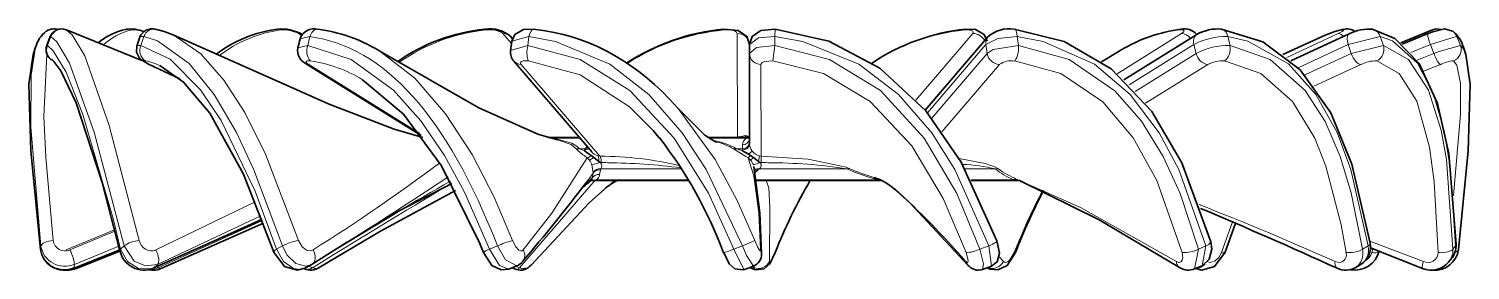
# Model space of a CAD drawing. Extents: x -131 to 1002, y -402 to 783.
# Drawn here: x 474.01 to 480.05, y 19.15 to 20.16 of the extents above; entities that cross this region are included whole.
import ezdxf

# ---------------------------------------------------------------- set-up
doc = ezdxf.new("R2010")
doc.units = 0

msp = doc.modelspace()

# ---------------------------------------------------------------- linework, layer by layer
at = {"color": 7, "lineweight": 35, "ltscale": 0.001002}
msp.add_line((474.1045, 20.1278), (474.0901, 20.0904), dxfattribs=at)
at = {"color": 7, "lineweight": 13, "ltscale": 0.001003}
msp.add_line((474.1069, 20.1274), (474.0925, 20.0899), dxfattribs=at)
at = {"color": 7, "lineweight": 13, "ltscale": 5.97095e-05}
msp.add_line((474.1045, 20.1278), (474.1069, 20.1274), dxfattribs=at)
at = {"color": 7, "lineweight": 13, "ltscale": 3.13386e-05}
msp.add_line((474.17, 20.156), (474.1711, 20.1554), dxfattribs=at)
at = {"color": 7, "lineweight": 35, "ltscale": 0.008546}
msp.add_line((474.1721, 20.1553), (474.4889, 20.0269), dxfattribs=at)
at = {"color": 7, "lineweight": 35, "ltscale": 0.000986299}
msp.add_line((474.4803, 20.1249), (474.4677, 20.0876), dxfattribs=at)
at = {"color": 7, "lineweight": 13, "ltscale": 0.000986885}
msp.add_line((474.4967, 20.1274), (474.4842, 20.0899), dxfattribs=at)
at = {"color": 7, "lineweight": 35, "ltscale": 0.000948212}
msp.add_line((474.5824, 20.1482), (474.5458, 20.1581), dxfattribs=at)
at = {"color": 7, "lineweight": 35, "ltscale": 0.001059}
for p, q in [((474.622, 20.1331), (474.5824, 20.1482)), ((479.4475, 20.1331), (479.4871, 20.1482))]:
    msp.add_line(p, q, dxfattribs=at)
at = {"color": 7, "lineweight": 35, "ltscale": 0.000962396}
msp.add_line((475.1518, 20.1179), (475.1424, 20.0806), dxfattribs=at)
at = {"color": 7, "lineweight": 13, "ltscale": 0.000390611}
msp.add_line((475.1575, 20.1319), (475.1443, 20.1402), dxfattribs=at)
at = {"color": 7, "lineweight": 13, "ltscale": 0.001047}
msp.add_line((475.1518, 20.1179), (475.1926, 20.1274), dxfattribs=at)
at = {"color": 7, "lineweight": 13, "ltscale": 0.000963352}
msp.add_line((475.1926, 20.1274), (475.1836, 20.0899), dxfattribs=at)
at = {"color": 7, "lineweight": 13, "ltscale": 0.000209314}
msp.add_line((475.9254, 20.1588), (475.933, 20.1554), dxfattribs=at)
at = {"color": 7, "lineweight": 13, "ltscale": 0.001386}
msp.add_line((476.0372, 20.0981), (476.0012, 20.1402), dxfattribs=at)
at = {"color": 7, "lineweight": 35, "ltscale": 0.000299729}
msp.add_line((476.0417, 20.1182), (476.0338, 20.1273), dxfattribs=at)
at = {"color": 7, "lineweight": 13, "ltscale": 0.001866}
msp.add_line((476.0387, 20.1078), (476.1107, 20.1274), dxfattribs=at)
at = {"color": 7, "lineweight": 13, "ltscale": 0.000943382}
msp.add_line((476.1107, 20.1274), (476.1062, 20.0899), dxfattribs=at)
at = {"color": 7, "lineweight": 13, "ltscale": 8.87276e-05}
msp.add_line((476.9269, 20.1589), (476.9276, 20.1554), dxfattribs=at)
at = {"color": 7, "lineweight": 13, "ltscale": 0.010844}
msp.add_line((476.9849, 19.7064), (476.9827, 20.1402), dxfattribs=at)
at = {"color": 7, "lineweight": 13, "ltscale": 0.000788781}
msp.add_line((477.1403, 20.1274), (477.1426, 20.1589), dxfattribs=at)
at = {"color": 7, "lineweight": 13, "ltscale": 0.000936598}
msp.add_line((477.1403, 20.1274), (477.1408, 20.0899), dxfattribs=at)
at = {"color": 7, "lineweight": 13, "ltscale": 0.009167}
msp.add_line((477.7324, 19.8613), (477.9705, 20.1402), dxfattribs=at)
at = {"color": 7, "lineweight": 35, "ltscale": 0.010163}
msp.add_line((477.7712, 19.8185), (478.0356, 20.1273), dxfattribs=at)
at = {"color": 7, "lineweight": 13, "ltscale": 0.000152576}
msp.add_line((477.9401, 20.1588), (477.9351, 20.1554), dxfattribs=at)
at = {"color": 7, "lineweight": 13, "ltscale": 0.000946524}
msp.add_line((478.1571, 20.1274), (478.1626, 20.0899), dxfattribs=at)
at = {"color": 7, "lineweight": 13, "ltscale": 0.007965}
msp.add_line((478.575, 19.9718), (478.8455, 20.1402), dxfattribs=at)
at = {"color": 7, "lineweight": 35, "ltscale": 0.008998}
msp.add_line((478.6035, 19.9462), (478.9092, 20.1362), dxfattribs=at)
at = {"color": 7, "lineweight": 13, "ltscale": 0.000232662}
msp.add_line((478.8426, 20.1587), (478.8339, 20.1554), dxfattribs=at)
at = {"color": 7, "lineweight": 13, "ltscale": 0.000968194}
msp.add_line((479.0386, 20.1274), (479.0484, 20.0899), dxfattribs=at)
at = {"color": 7, "lineweight": 35, "ltscale": 0.004863}
msp.add_line((479.4475, 20.1331), (479.2704, 20.0526), dxfattribs=at)
at = {"color": 7, "lineweight": 13, "ltscale": 0.005951}
msp.add_line((479.2859, 20.0404), (479.502, 20.1402), dxfattribs=at)
at = {"color": 7, "lineweight": 35, "ltscale": 0.006752}
msp.add_line((479.3029, 20.026), (479.5482, 20.1392), dxfattribs=at)
at = {"color": 7, "lineweight": 35, "ltscale": 0.000947475}
msp.add_line((479.4871, 20.1482), (479.5237, 20.1581), dxfattribs=at)
at = {"color": 7, "lineweight": 13, "ltscale": 0.000738587}
msp.add_line((479.4871, 20.1482), (479.5158, 20.1554), dxfattribs=at)
at = {"color": 7, "lineweight": 13, "ltscale": 0.003459}
msp.add_line((479.5441, 20.0938), (479.6783, 20.1274), dxfattribs=at)
at = {"color": 7, "lineweight": 13, "ltscale": 0.000991053}
msp.add_line((479.6783, 20.1274), (479.6913, 20.0899), dxfattribs=at)
at = {"color": 7, "lineweight": 35, "ltscale": 0.003585}
msp.add_line((479.8974, 20.1553), (479.7645, 20.1014), dxfattribs=at)
at = {"color": 7, "lineweight": 13, "ltscale": 0.002594}
msp.add_line((479.7649, 20.1012), (479.861, 20.1402), dxfattribs=at)
at = {"color": 7, "lineweight": 35, "ltscale": 0.002905}
msp.add_line((479.7705, 20.0964), (479.8782, 20.1401), dxfattribs=at)
at = {"color": 7, "lineweight": 13, "ltscale": 0.001017}
msp.add_line((479.861, 20.1402), (479.8986, 20.1558), dxfattribs=at)
at = {"color": 7, "lineweight": 13, "ltscale": 0.000183418}
msp.add_line((479.8669, 20.1357), (479.861, 20.1402), dxfattribs=at)
at = {"color": 7, "lineweight": 13, "ltscale": 0.001005}
msp.add_line((479.9993, 20.1274), (480.0138, 20.0899), dxfattribs=at)
at = {"color": 7, "lineweight": 35, "ltscale": 0.000807627}
msp.add_line((474.0431, 20.0833), (474.0329, 20.0526), dxfattribs=at)
at = {"color": 7, "lineweight": 13, "ltscale": 6.30672e-05}
msp.add_line((474.0925, 20.0899), (474.0901, 20.0904), dxfattribs=at)
at = {"color": 7, "lineweight": 13, "ltscale": 0.001056}
msp.add_line((475.1836, 20.0899), (475.1424, 20.0806), dxfattribs=at)
at = {"color": 7, "lineweight": 35, "ltscale": 0.000258286}
msp.add_line((475.4855, 20.0664), (475.4767, 20.0717), dxfattribs=at)
at = {"color": 7, "lineweight": 35, "ltscale": 0.000940671}
msp.add_line((476.0386, 20.1071), (476.0336, 20.0698), dxfattribs=at)
at = {"color": 7, "lineweight": 13, "ltscale": 0.001884}
msp.add_line((476.1062, 20.0899), (476.0336, 20.0698), dxfattribs=at)
at = {"color": 7, "lineweight": 35, "ltscale": 0.000931549}
msp.add_line((477.0348, 20.0938), (477.0348, 20.0565), dxfattribs=at)
at = {"color": 7, "lineweight": 35, "ltscale": 0.009737}
msp.add_line((477.0348, 19.7043), (477.0348, 20.0938), dxfattribs=at)
at = {"color": 7, "lineweight": 35, "ltscale": 0.009522}
msp.add_line((477.0348, 20.0565), (477.0348, 19.6756), dxfattribs=at)
at = {"color": 7, "lineweight": 13, "ltscale": 0.001623}
msp.add_line((477.1332, 20.0255), (477.1408, 20.0899), dxfattribs=at)
at = {"color": 7, "lineweight": 13, "ltscale": 0.009426}
msp.add_line((477.7805, 19.8074), (478.0258, 20.0938), dxfattribs=at)
at = {"color": 7, "lineweight": 13, "ltscale": 0.008928}
msp.add_line((478.0308, 20.0565), (477.7985, 19.7853), dxfattribs=at)
at = {"color": 7, "lineweight": 13, "ltscale": 0.000939914}
msp.add_line((478.0258, 20.0938), (478.0308, 20.0565), dxfattribs=at)
at = {"color": 7, "lineweight": 35, "ltscale": 0.00215}
msp.add_line((478.584, 20.0664), (478.5103, 20.0221), dxfattribs=at)
at = {"color": 7, "lineweight": 35, "ltscale": 0.000257631}
msp.add_line((478.584, 20.0664), (478.5928, 20.0717), dxfattribs=at)
at = {"color": 7, "lineweight": 13, "ltscale": 0.008003}
msp.add_line((478.6254, 19.9248), (478.8973, 20.0938), dxfattribs=at)
at = {"color": 7, "lineweight": 13, "ltscale": 0.007522}
msp.add_line((478.9067, 20.0565), (478.6512, 19.8977), dxfattribs=at)
at = {"color": 7, "lineweight": 13, "ltscale": 0.00096073}
msp.add_line((478.8973, 20.0938), (478.9067, 20.0565), dxfattribs=at)
at = {"color": 7, "lineweight": 13, "ltscale": 0.005789}
msp.add_line((479.3339, 19.9967), (479.5441, 20.0938), dxfattribs=at)
at = {"color": 7, "lineweight": 13, "ltscale": 0.005365}
msp.add_line((479.5568, 20.0565), (479.3619, 19.9666), dxfattribs=at)
at = {"color": 7, "lineweight": 13, "ltscale": 0.000983886}
msp.add_line((479.5441, 20.0938), (479.5568, 20.0565), dxfattribs=at)
at = {"color": 7, "lineweight": 13, "ltscale": 0.003465}
msp.add_line((479.6913, 20.0899), (479.5568, 20.0565), dxfattribs=at)
at = {"color": 7, "lineweight": 13, "ltscale": 0.002204}
msp.add_line((479.8066, 20.0606), (479.8883, 20.0938), dxfattribs=at)
at = {"color": 7, "lineweight": 13, "ltscale": 0.001904}
msp.add_line((479.9027, 20.0565), (479.8322, 20.0279), dxfattribs=at)
at = {"color": 7, "lineweight": 13, "ltscale": 0.00099873}
msp.add_line((479.8883, 20.0938), (479.9027, 20.0565), dxfattribs=at)
at = {"color": 7, "lineweight": 35, "ltscale": 0.000807868}
msp.add_line((480.0264, 20.0833), (480.0367, 20.0526), dxfattribs=at)
at = {"color": 7, "lineweight": 35, "ltscale": 0.003623}
msp.add_line((474.5163, 20.0113), (474.6479, 19.9506), dxfattribs=at)
at = {"color": 7, "lineweight": 13, "ltscale": 0.003448}
msp.add_line((474.5206, 20.0101), (474.6458, 19.9523), dxfattribs=at)
at = {"color": 7, "lineweight": 13, "ltscale": 0.000342783}
msp.add_line((475.1876, 20.0101), (475.1745, 20.0142), dxfattribs=at)
at = {"color": 7, "lineweight": 35, "ltscale": 0.014264}
msp.add_line((475.1745, 20.0142), (475.6591, 19.7131), dxfattribs=at)
at = {"color": 7, "lineweight": 13, "ltscale": 0.013686}
msp.add_line((475.1876, 20.0101), (475.6528, 19.7215), dxfattribs=at)
at = {"color": 7, "lineweight": 35, "ltscale": 0.012537}
msp.add_line((476.0474, 20.0244), (476.3737, 19.6436), dxfattribs=at)
at = {"color": 7, "lineweight": 13, "ltscale": 0.012673}
msp.add_line((476.0774, 20.0101), (476.4081, 19.626), dxfattribs=at)
at = {"color": 7, "lineweight": 13, "ltscale": 0.009604}
msp.add_line((477.0826, 20.0101), (477.0843, 19.626), dxfattribs=at)
at = {"color": 7, "lineweight": 13, "ltscale": 0.00927}
msp.add_line((478.0821, 20.0101), (477.8414, 19.7281), dxfattribs=at)
at = {"color": 7, "lineweight": 13, "ltscale": 0.00768}
msp.add_line((478.9553, 20.0101), (478.6945, 19.8478), dxfattribs=at)
at = {"color": 7, "lineweight": 13, "ltscale": 0.00542}
msp.add_line((479.5968, 20.0101), (479.4, 19.9193), dxfattribs=at)
at = {"color": 7, "lineweight": 13, "ltscale": 0.00185}
msp.add_line((479.9293, 20.0101), (479.8607, 19.9823), dxfattribs=at)
at = {"color": 7, "lineweight": 35, "ltscale": 0.001348}
msp.add_line((476.7358, 19.8256), (476.6995, 19.8654), dxfattribs=at)
at = {"color": 7, "lineweight": 13, "ltscale": 0.003397}
msp.add_line((476.3199, 19.7063), (476.184, 19.7057), dxfattribs=at)
at = {"color": 7, "lineweight": 35, "ltscale": 0.00331}
msp.add_line((476.3216, 19.7043), (476.1892, 19.7043), dxfattribs=at)
at = {"color": 7, "lineweight": 13, "ltscale": 0.000493163}
msp.add_line((476.1938, 19.7028), (476.2135, 19.7015), dxfattribs=at)
at = {"color": 7, "lineweight": 13, "ltscale": 0.002763}
msp.add_line((476.324, 19.7015), (476.2135, 19.7015), dxfattribs=at)
at = {"color": 7, "lineweight": 35, "ltscale": 0.00101}
msp.add_line((476.6305, 19.7334), (476.6566, 19.7026), dxfattribs=at)
at = {"color": 7, "lineweight": 13, "ltscale": 0.003176}
msp.add_line((476.9849, 19.7064), (476.8578, 19.7061), dxfattribs=at)
at = {"color": 7, "lineweight": 35, "ltscale": 0.004365}
msp.add_line((477.0348, 19.7043), (476.8602, 19.7043), dxfattribs=at)
at = {"color": 7, "lineweight": 13, "ltscale": 0.003934}
msp.add_line((477.0221, 19.7015), (476.8647, 19.7015), dxfattribs=at)
at = {"color": 7, "lineweight": 13, "ltscale": 5.30737e-05}
msp.add_line((476.985, 19.7043), (476.9849, 19.7064), dxfattribs=at)
at = {"color": 7, "lineweight": 13, "ltscale": 0.000235386}
msp.add_line((477.0146, 19.7119), (477.024, 19.7114), dxfattribs=at)
at = {"color": 7, "lineweight": 13, "ltscale": 0.000323899}
msp.add_line((477.0348, 19.7042), (477.0221, 19.7015), dxfattribs=at)
at = {"color": 7, "lineweight": 13, "ltscale": 0.000317538}
msp.add_line((477.0221, 19.7015), (477.0348, 19.7019), dxfattribs=at)
at = {"color": 7, "lineweight": 13, "ltscale": 0.000298271}
msp.add_line((477.0334, 19.7041), (477.024, 19.7114), dxfattribs=at)
at = {"color": 7, "lineweight": 35, "ltscale": 8.17316e-05}
msp.add_line((477.0325, 19.7043), (477.0293, 19.7048), dxfattribs=at)
at = {"color": 7, "lineweight": 13, "ltscale": 0.000366213}
msp.add_line((476.3228, 19.6564), (476.3082, 19.6564), dxfattribs=at)
at = {"color": 7, "lineweight": 13, "ltscale": 0.000574493}
msp.add_line((476.3458, 19.6564), (476.3228, 19.6564), dxfattribs=at)
at = {"color": 7, "lineweight": 13, "ltscale": 0.000541378}
msp.add_line((476.3228, 19.6564), (476.343, 19.6486), dxfattribs=at)
at = {"color": 7, "lineweight": 13, "ltscale": 9.69684e-05}
msp.add_line((476.343, 19.6486), (476.3437, 19.6524), dxfattribs=at)
at = {"color": 7, "lineweight": 35, "ltscale": 0.000612306}
msp.add_line((476.3629, 19.6341), (476.3431, 19.6486), dxfattribs=at)
at = {"color": 7, "lineweight": 13, "ltscale": 0.000112269}
msp.add_line((476.3458, 19.6564), (476.3437, 19.6524), dxfattribs=at)
at = {"color": 7, "lineweight": 13, "ltscale": 0.000329604}
msp.add_line((476.3458, 19.6564), (476.3536, 19.667), dxfattribs=at)
at = {"color": 7, "lineweight": 13, "ltscale": 0.00035422}
msp.add_line((476.3458, 19.6564), (476.3594, 19.6602), dxfattribs=at)
at = {"color": 7, "lineweight": 35, "ltscale": 0.000218072}
msp.add_line((476.3634, 19.6338), (476.3708, 19.6292), dxfattribs=at)
at = {"color": 7, "lineweight": 13, "ltscale": 0.001528}
msp.add_line((476.9679, 19.6564), (477.0198, 19.6241), dxfattribs=at)
at = {"color": 7, "lineweight": 13, "ltscale": 0.000308993}
msp.add_line((476.9803, 19.6564), (476.9679, 19.6564), dxfattribs=at)
at = {"color": 7, "lineweight": 13, "ltscale": 0.000616455}
msp.add_line((477.0049, 19.6564), (476.9803, 19.6564), dxfattribs=at)
at = {"color": 7, "lineweight": 13, "ltscale": 0.000664752}
msp.add_line((476.9803, 19.6564), (477.0057, 19.6486), dxfattribs=at)
at = {"color": 7, "lineweight": 13, "ltscale": 0.000405121}
msp.add_line((477.0049, 19.6564), (477.0049, 19.6726), dxfattribs=at)
at = {"color": 7, "lineweight": 13, "ltscale": 9.95899e-05}
msp.add_line((477.0049, 19.6564), (477.005, 19.6524), dxfattribs=at)
at = {"color": 7, "lineweight": 13, "ltscale": 9.68332e-05}
msp.add_line((477.0057, 19.6486), (477.005, 19.6524), dxfattribs=at)
at = {"color": 7, "lineweight": 35, "ltscale": 0.000702693}
msp.add_line((477.0299, 19.6341), (477.0058, 19.6486), dxfattribs=at)
at = {"color": 7, "lineweight": 13, "ltscale": 0.000524646}
msp.add_line((477.0299, 19.6341), (477.0464, 19.6471), dxfattribs=at)
at = {"color": 7, "lineweight": 35, "ltscale": 0.0002365}
msp.add_line((477.0305, 19.6338), (477.0388, 19.6292), dxfattribs=at)
at = {"color": 7, "lineweight": 13, "ltscale": 0.000244788}
msp.add_line((476.3469, 19.6241), (476.3548, 19.6183), dxfattribs=at)
at = {"color": 7, "lineweight": 13, "ltscale": 0.000327381}
msp.add_line((476.3548, 19.6183), (476.3638, 19.6087), dxfattribs=at)
at = {"color": 7, "lineweight": 13, "ltscale": 0.000554212}
msp.add_line((476.3826, 19.6205), (476.3638, 19.6087), dxfattribs=at)
at = {"color": 7, "lineweight": 35, "ltscale": 0.00036507}
msp.add_line((476.3826, 19.6205), (476.3708, 19.6292), dxfattribs=at)
at = {"color": 7, "lineweight": 13, "ltscale": 0.000897186}
msp.add_line((476.4083, 19.5989), (476.3739, 19.5889), dxfattribs=at)
at = {"color": 7, "lineweight": 13, "ltscale": 0.000818168}
msp.add_line((476.3739, 19.5889), (476.3801, 19.5567), dxfattribs=at)
at = {"color": 7, "lineweight": 35, "ltscale": 0.000655248}
msp.add_line((476.4029, 19.6039), (476.3826, 19.6205), dxfattribs=at)
at = {"color": 7, "lineweight": 13, "ltscale": 0.000185195}
msp.add_line((476.4081, 19.626), (476.4008, 19.6269), dxfattribs=at)
at = {"color": 7, "lineweight": 35, "ltscale": 0.000195238}
msp.add_line((476.4029, 19.6039), (476.4091, 19.5992), dxfattribs=at)
at = {"color": 7, "lineweight": 13, "ltscale": 0.000103805}
msp.add_line((476.4136, 19.5987), (476.4095, 19.5988), dxfattribs=at)
at = {"color": 7, "lineweight": 13, "ltscale": 0.000119166}
msp.add_line((476.4116, 19.5722), (476.4104, 19.5675), dxfattribs=at)
at = {"color": 7, "lineweight": 13, "ltscale": 0.008475}
msp.add_line((476.4116, 19.5722), (476.7506, 19.5722), dxfattribs=at)
at = {"color": 7, "lineweight": 13, "ltscale": 0.000484505}
msp.add_line((476.4136, 19.5987), (476.433, 19.5985), dxfattribs=at)
at = {"color": 7, "lineweight": 13, "ltscale": 0.000173971}
msp.add_line((476.433, 19.5985), (476.44, 19.5984), dxfattribs=at)
at = {"color": 7, "lineweight": 13, "ltscale": 0.0002656}
msp.add_line((477.0198, 19.6241), (477.0287, 19.6183), dxfattribs=at)
at = {"color": 7, "lineweight": 13, "ltscale": 0.000370909}
msp.add_line((477.0388, 19.6292), (477.0287, 19.6183), dxfattribs=at)
at = {"color": 7, "lineweight": 13, "ltscale": 0.000359624}
msp.add_line((477.0287, 19.6183), (477.0395, 19.6087), dxfattribs=at)
at = {"color": 7, "lineweight": 35, "ltscale": 0.000383053}
msp.add_line((477.0514, 19.6205), (477.0388, 19.6292), dxfattribs=at)
at = {"color": 7, "lineweight": 13, "ltscale": 0.000418649}
msp.add_line((477.0514, 19.6205), (477.0395, 19.6087), dxfattribs=at)
at = {"color": 7, "lineweight": 35, "ltscale": 0.000662362}
msp.add_line((477.0721, 19.6039), (477.0514, 19.6205), dxfattribs=at)
at = {"color": 7, "lineweight": 13, "ltscale": 0.000732956}
msp.add_line((477.0789, 19.5993), (477.0515, 19.5889), dxfattribs=at)
at = {"color": 7, "lineweight": 13, "ltscale": 0.000167006}
msp.add_line((477.0749, 19.5722), (477.07, 19.5675), dxfattribs=at)
at = {"color": 7, "lineweight": 13, "ltscale": 0.000585033}
msp.add_line((477.0721, 19.6039), (477.0767, 19.6269), dxfattribs=at)
at = {"color": 7, "lineweight": 35, "ltscale": 0.000199522}
msp.add_line((477.0721, 19.6039), (477.0785, 19.5992), dxfattribs=at)
at = {"color": 7, "lineweight": 13, "ltscale": 0.009237}
msp.add_line((477.4443, 19.5722), (477.0749, 19.5722), dxfattribs=at)
at = {"color": 7, "lineweight": 13, "ltscale": 0.000192772}
msp.add_line((477.0843, 19.626), (477.0767, 19.6269), dxfattribs=at)
at = {"color": 7, "lineweight": 35, "ltscale": 0.000109863}
msp.add_line((477.0833, 19.5993), (477.0789, 19.5993), dxfattribs=at)
at = {"color": 7, "lineweight": 13, "ltscale": 0.00068177}
msp.add_line((477.0833, 19.5987), (477.0843, 19.626), dxfattribs=at)
at = {"color": 7, "lineweight": 13, "ltscale": 0.00050968}
msp.add_line((477.0833, 19.5987), (477.1037, 19.5985), dxfattribs=at)
at = {"color": 7, "lineweight": 13, "ltscale": 0.000182362}
msp.add_line((477.1037, 19.5985), (477.111, 19.5984), dxfattribs=at)
at = {"color": 7, "lineweight": 13, "ltscale": 0.000222736}
msp.add_line((477.4443, 19.5722), (477.4531, 19.5738), dxfattribs=at)
at = {"color": 7, "lineweight": 13, "ltscale": 0.003185}
msp.add_line((478.0656, 19.5722), (477.9382, 19.5722), dxfattribs=at)
at = {"color": 7, "lineweight": 13, "ltscale": 0.000265606}
msp.add_line((478.0656, 19.5722), (478.0761, 19.5738), dxfattribs=at)
at = {"color": 7, "lineweight": 13, "ltscale": 0.012128}
msp.add_line((476.0704, 19.1577), (476.3874, 19.5249), dxfattribs=at)
at = {"color": 7, "lineweight": 13, "ltscale": 0.001573}
msp.add_line((476.3315, 19.4902), (476.3761, 19.5347), dxfattribs=at)
at = {"color": 7, "lineweight": 13, "ltscale": 0.001134}
msp.add_line((476.3801, 19.5548), (476.353, 19.5184), dxfattribs=at)
at = {"color": 7, "lineweight": 35, "ltscale": 0.000991058}
msp.add_line((476.4111, 19.5243), (476.3715, 19.5243), dxfattribs=at)
at = {"color": 7, "lineweight": 13, "ltscale": 0.000537223}
msp.add_line((476.3718, 19.5245), (476.3931, 19.5271), dxfattribs=at)
at = {"color": 7, "lineweight": 13, "ltscale": 0.000120964}
msp.add_line((476.3726, 19.5252), (476.3761, 19.5285), dxfattribs=at)
at = {"color": 7, "lineweight": 13, "ltscale": 0.000513363}
msp.add_line((476.3801, 19.5548), (476.3761, 19.5347), dxfattribs=at)
at = {"color": 7, "lineweight": 13, "ltscale": 0.000154497}
msp.add_line((476.3761, 19.5347), (476.3761, 19.5285), dxfattribs=at)
at = {"color": 7, "lineweight": 13, "ltscale": 4.80712e-05}
msp.add_line((476.3801, 19.5567), (476.3801, 19.5548), dxfattribs=at)
at = {"color": 7, "lineweight": 13, "ltscale": 0.000276973}
msp.add_line((476.3931, 19.5271), (476.4015, 19.5343), dxfattribs=at)
at = {"color": 7, "lineweight": 13, "ltscale": 0.009633}
msp.add_line((476.7784, 19.5271), (476.3931, 19.5271), dxfattribs=at)
at = {"color": 7, "lineweight": 13, "ltscale": 0.000493837}
msp.add_line((476.4104, 19.5675), (476.4065, 19.5482), dxfattribs=at)
at = {"color": 7, "lineweight": 35, "ltscale": 0.009224}
msp.add_line((476.7801, 19.5243), (476.4111, 19.5243), dxfattribs=at)
at = {"color": 7, "lineweight": 13, "ltscale": 0.001408}
msp.add_line((476.4267, 19.4875), (476.4698, 19.5238), dxfattribs=at)
at = {"color": 7, "lineweight": 13, "ltscale": 0.000320936}
msp.add_line((477.07, 19.5675), (477.0572, 19.5668), dxfattribs=at)
at = {"color": 7, "lineweight": 13, "ltscale": 0.00037083}
msp.add_line((477.07, 19.5675), (477.0592, 19.5574), dxfattribs=at)
at = {"color": 7, "lineweight": 13, "ltscale": 0.012652}
msp.add_line((477.5707, 19.5271), (477.0646, 19.5271), dxfattribs=at)
at = {"color": 7, "lineweight": 35, "ltscale": 0.013058}
msp.add_line((477.5874, 19.5243), (477.0651, 19.5243), dxfattribs=at)
at = {"color": 7, "lineweight": 13, "ltscale": 0.000403508}
msp.add_line((477.5707, 19.5271), (477.5867, 19.5251), dxfattribs=at)
at = {"color": 7, "lineweight": 13, "ltscale": 0.004425}
msp.add_line((478.139, 19.5271), (477.962, 19.5271), dxfattribs=at)
at = {"color": 7, "lineweight": 35, "ltscale": 0.005003}
msp.add_line((478.1635, 19.5243), (477.9634, 19.5243), dxfattribs=at)
at = {"color": 7, "lineweight": 13, "ltscale": 0.000288735}
msp.add_line((478.139, 19.5271), (478.1504, 19.5251), dxfattribs=at)
at = {"color": 7, "lineweight": 13, "ltscale": 0.000325617}
msp.add_line((478.1504, 19.5251), (478.1634, 19.5244), dxfattribs=at)
at = {"color": 7, "lineweight": 13, "ltscale": 0.000253431}
msp.add_line((478.1568, 19.5281), (478.166, 19.5238), dxfattribs=at)
at = {"color": 7, "lineweight": 35, "ltscale": 8.36454e-05}
msp.add_line((478.163, 19.5245), (478.1662, 19.5237), dxfattribs=at)
at = {"color": 7, "lineweight": 13, "ltscale": 0.011573}
msp.add_line((474.9632, 19.4345), (474.5467, 19.2324), dxfattribs=at)
at = {"color": 7, "lineweight": 35, "ltscale": 0.012516}
msp.add_line((474.9919, 19.3605), (474.5352, 19.1555), dxfattribs=at)
at = {"color": 7, "lineweight": 13, "ltscale": 0.012428}
msp.add_line((474.5383, 19.1577), (474.991, 19.3631), dxfattribs=at)
at = {"color": 7, "lineweight": 13, "ltscale": 0.011962}
msp.add_line((474.9865, 19.3748), (474.5534, 19.1716), dxfattribs=at)
at = {"color": 7, "lineweight": 13, "ltscale": 0.011983}
msp.add_line((474.5573, 19.1577), (474.9936, 19.3562), dxfattribs=at)
at = {"color": 7, "lineweight": 35, "ltscale": 0.011646}
msp.add_line((474.998, 19.3444), (474.5722, 19.1555), dxfattribs=at)
at = {"color": 7, "lineweight": 13, "ltscale": 0.003414}
msp.add_line((479.0589, 19.3498), (479.0126, 19.2214), dxfattribs=at)
at = {"color": 7, "lineweight": 35, "ltscale": 0.003206}
msp.add_line((479.0715, 19.3444), (479.0286, 19.2236), dxfattribs=at)
at = {"color": 7, "lineweight": 13, "ltscale": 0.005502}
msp.add_line((474.3741, 19.317), (474.1709, 19.2324), dxfattribs=at)
at = {"color": 7, "lineweight": 13, "ltscale": 0.005108}
msp.add_line((474.3755, 19.3113), (474.187, 19.2324), dxfattribs=at)
at = {"color": 7, "lineweight": 13, "ltscale": 0.001392}
msp.add_line((477.006, 19.2491), (477.057, 19.2715), dxfattribs=at)
at = {"color": 7, "lineweight": 13, "ltscale": 0.006008}
msp.add_line((479.8587, 19.1834), (479.6344, 19.2697), dxfattribs=at)
at = {"color": 7, "lineweight": 13, "ltscale": 0.000352029}
msp.add_line((474.064, 19.2352), (474.0657, 19.2491), dxfattribs=at)
at = {"color": 7, "lineweight": 35, "ltscale": 0.005201}
msp.add_line((474.3953, 19.2314), (474.2019, 19.1546), dxfattribs=at)
at = {"color": 7, "lineweight": 13, "ltscale": 0.005148}
msp.add_line((474.2034, 19.1577), (474.3945, 19.2344), dxfattribs=at)
at = {"color": 7, "lineweight": 13, "ltscale": 0.005026}
msp.add_line((474.3918, 19.248), (474.2058, 19.1716), dxfattribs=at)
at = {"color": 7, "lineweight": 35, "ltscale": 0.00489}
msp.add_line((474.3966, 19.2267), (474.2148, 19.1546), dxfattribs=at)
at = {"color": 7, "lineweight": 13, "ltscale": 0.000501773}
msp.add_line((474.3994, 19.2352), (474.4138, 19.2491), dxfattribs=at)
at = {"color": 7, "lineweight": 13, "ltscale": 0.000724587}
msp.add_line((475.0527, 19.2352), (475.0781, 19.2491), dxfattribs=at)
at = {"color": 7, "lineweight": 35, "ltscale": 0.004242}
msp.add_line((475.3453, 19.2631), (475.2018, 19.1725), dxfattribs=at)
at = {"color": 7, "lineweight": 13, "ltscale": 0.000902033}
msp.add_line((475.9451, 19.2352), (475.9783, 19.2491), dxfattribs=at)
at = {"color": 7, "lineweight": 13, "ltscale": 0.000992786}
msp.add_line((476.9688, 19.2352), (477.006, 19.2491), dxfattribs=at)
at = {"color": 7, "lineweight": 13, "ltscale": 0.000417403}
msp.add_line((477.0849, 19.2161), (477.0813, 19.2324), dxfattribs=at)
at = {"color": 7, "lineweight": 13, "ltscale": 0.000978518}
msp.add_line((478.0006, 19.2352), (478.0371, 19.2491), dxfattribs=at)
at = {"color": 7, "lineweight": 13, "ltscale": 0.002139}
msp.add_line((478.0482, 19.1643), (478.0371, 19.2491), dxfattribs=at)
at = {"color": 7, "lineweight": 13, "ltscale": 0.000132024}
msp.add_line((478.1443, 19.2214), (478.1495, 19.2213), dxfattribs=at)
at = {"color": 7, "lineweight": 13, "ltscale": 0.002105}
msp.add_line((478.9158, 19.2352), (478.8998, 19.1525), dxfattribs=at)
at = {"color": 7, "lineweight": 13, "ltscale": 0.000863501}
msp.add_line((478.9158, 19.2352), (478.9474, 19.2491), dxfattribs=at)
at = {"color": 7, "lineweight": 13, "ltscale": 0.002112}
msp.add_line((478.9315, 19.1662), (478.9474, 19.2491), dxfattribs=at)
at = {"color": 7, "lineweight": 13, "ltscale": 0.000667858}
msp.add_line((479.6042, 19.2352), (479.6269, 19.2491), dxfattribs=at)
at = {"color": 7, "lineweight": 35, "ltscale": 0.005855}
msp.add_line((479.637, 19.2408), (479.8547, 19.1546), dxfattribs=at)
at = {"color": 7, "lineweight": 13, "ltscale": 0.000405793}
msp.add_line((479.6464, 19.2371), (479.6425, 19.2214), dxfattribs=at)
at = {"color": 7, "lineweight": 13, "ltscale": 0.000448248}
msp.add_line((479.9826, 19.2352), (479.9938, 19.2491), dxfattribs=at)
at = {"color": 7, "lineweight": 13, "ltscale": 0.000144216}
msp.add_line((479.9938, 19.2491), (479.9958, 19.2545), dxfattribs=at)
at = {"color": 7, "lineweight": 13, "ltscale": 8.59899e-05}
msp.add_line((474.2019, 19.1546), (474.2034, 19.1577), dxfattribs=at)
at = {"color": 7, "lineweight": 13, "ltscale": 0.000353202}
msp.add_line((474.2034, 19.1577), (474.2058, 19.1716), dxfattribs=at)
at = {"color": 7, "lineweight": 13, "ltscale": 0.000141564}
msp.add_line((474.2148, 19.1546), (474.21, 19.1577), dxfattribs=at)
at = {"color": 7, "lineweight": 13, "ltscale": 0.000512614}
msp.add_line((474.5383, 19.1577), (474.5534, 19.1716), dxfattribs=at)
at = {"color": 7, "lineweight": 13, "ltscale": 0.000215927}
msp.add_line((474.5573, 19.1577), (474.55, 19.1623), dxfattribs=at)
at = {"color": 7, "lineweight": 35, "ltscale": 0.000723135}
msp.add_line((475.1719, 19.1562), (475.1974, 19.1699), dxfattribs=at)
at = {"color": 7, "lineweight": 13, "ltscale": 0.000431866}
msp.add_line((475.2034, 19.1577), (475.1876, 19.1647), dxfattribs=at)
at = {"color": 7, "lineweight": 35, "ltscale": 0.00012804}
msp.add_line((475.1974, 19.1699), (475.2018, 19.1725), dxfattribs=at)
at = {"color": 7, "lineweight": 35, "ltscale": 0.000908589}
msp.add_line((476.0265, 19.1516), (476.0601, 19.1654), dxfattribs=at)
at = {"color": 7, "lineweight": 35, "ltscale": 0.000477017}
msp.add_line((476.0583, 19.1505), (476.0404, 19.1571), dxfattribs=at)
at = {"color": 7, "lineweight": 13, "ltscale": 0.000404247}
msp.add_line((476.0704, 19.1577), (476.0553, 19.1635), dxfattribs=at)
at = {"color": 7, "lineweight": 35, "ltscale": 0.000993838}
msp.add_line((477.0139, 19.1504), (477.0512, 19.1641), dxfattribs=at)
at = {"color": 7, "lineweight": 35, "ltscale": 0.000545252}
msp.add_line((477.0556, 19.1504), (477.0352, 19.1579), dxfattribs=at)
at = {"color": 7, "lineweight": 13, "ltscale": 0.000265431}
msp.add_line((477.0537, 19.1577), (477.0438, 19.1614), dxfattribs=at)
at = {"color": 7, "lineweight": 13, "ltscale": 0.000196075}
msp.add_line((477.0537, 19.1577), (477.0537, 19.1655), dxfattribs=at)
at = {"color": 7, "lineweight": 13, "ltscale": 0.000187833}
msp.add_line((477.0556, 19.1504), (477.0537, 19.1577), dxfattribs=at)
at = {"color": 7, "lineweight": 13, "ltscale": 0.000424538}
msp.add_line((477.9421, 19.1834), (477.95, 19.1684), dxfattribs=at)
at = {"color": 7, "lineweight": 35, "ltscale": 0.000986893}
msp.add_line((478.0112, 19.1505), (478.0482, 19.1643), dxfattribs=at)
at = {"color": 7, "lineweight": 35, "ltscale": 0.000359439}
msp.add_line((478.043, 19.1516), (478.0297, 19.1571), dxfattribs=at)
at = {"color": 7, "lineweight": 13, "ltscale": 0.000256679}
msp.add_line((478.043, 19.1516), (478.0347, 19.1577), dxfattribs=at)
at = {"color": 7, "lineweight": 13, "ltscale": 0.000660737}
msp.add_line((478.0989, 19.1834), (478.0814, 19.2032), dxfattribs=at)
at = {"color": 7, "lineweight": 35, "ltscale": 0.000861994}
msp.add_line((478.8998, 19.1525), (478.9315, 19.1662), dxfattribs=at)
at = {"color": 7, "lineweight": 35, "ltscale": 0.000665402}
msp.add_line((479.575, 19.1585), (479.5978, 19.1721), dxfattribs=at)
at = {"color": 7, "lineweight": 35, "ltscale": 0.000442916}
msp.add_line((479.9641, 19.1807), (479.9754, 19.1944), dxfattribs=at)
at = {"color": 7, "lineweight": 13}
for points in [[(474.4138, 19.2491), (474.2885, 19.7264), (474.1851, 20.0166), (474.1315, 20.1062), (474.1069, 20.1274)], [(474.4769, 19.2715), (474.3519, 19.7551), (474.2491, 20.0467), (474.1957, 20.1348), (474.1711, 20.1554)], [(475.0781, 19.2491), (474.9579, 19.5689), (474.8847, 19.7253), (474.7918, 19.8844), (474.6866, 20.0148), (474.5536, 20.1093), (474.4967, 20.1274)], [(475.1451, 19.2715), (475.0063, 19.634), (474.9193, 19.8085), (474.8323, 19.945), (474.7358, 20.055), (474.622, 20.1331)], [(477.006, 19.2491), (476.853, 19.5698), (476.7526, 19.7234), (476.6127, 19.8839), (476.4488, 20.0115), (476.2216, 20.1074), (476.1107, 20.1274)], [(476.9827, 20.1402), (476.9817, 20.1437), (476.9799, 20.146), (476.9742, 20.15), (476.9623, 20.1539), (476.9276, 20.1554)], [(477.0348, 20.0938), (477.0718, 20.1216), (477.1403, 20.1274)], [(478.0371, 19.2491), (477.8951, 19.5698), (477.7982, 19.7234), (477.6592, 19.8841), (477.4935, 20.0111), (477.2583, 20.1071), (477.1403, 20.1274)], [(477.9705, 20.1402), (477.9727, 20.144), (477.9727, 20.1476), (477.9704, 20.1508), (477.9657, 20.1534), (477.9507, 20.156), (477.9351, 20.1554)], [(478.0258, 20.0938), (478.0751, 20.119), (478.1571, 20.1274)], [(478.9474, 19.2491), (478.8336, 19.5696), (478.7512, 19.7241), (478.6301, 19.8846), (478.4811, 20.0119), (478.2656, 20.1074), (478.1571, 20.1274)], [(478.8455, 20.1402), (478.8525, 20.1456), (478.8546, 20.1481), (478.8555, 20.1505), (478.8555, 20.1515), (478.8544, 20.1534), (478.8528, 20.1545), (478.8481, 20.1558), (478.8339, 20.1554)], [(479.6269, 19.2491), (479.5551, 19.5692), (479.4971, 19.7253), (479.4087, 19.8852), (479.2935, 20.0136), (479.123, 20.1083), (479.0386, 20.1274)], [(479.502, 20.1402), (479.5188, 20.1492), (479.5233, 20.1528), (479.5241, 20.1541), (479.5241, 20.1552), (479.523, 20.1559), (479.5212, 20.1561), (479.5158, 20.1554)], [(479.9938, 19.2491), (479.9724, 19.5686), (479.9466, 19.7264), (479.9014, 19.8854), (479.8347, 20.0157), (479.7297, 20.1095), (479.6783, 20.1274)], [(479.8883, 20.0938), (479.9967, 20.1279), (479.9993, 20.1274)], [(474.0657, 19.2491), (474.0233, 19.7468), (474.0241, 19.9661), (474.0431, 20.0833)], [(474.1173, 19.2715), (474.0858, 19.6204), (474.0782, 19.792), (474.0908, 20.0535)], [(474.0925, 20.0899), (474.1171, 20.0684), (474.1717, 19.9781), (474.2416, 19.801), (474.3675, 19.3643), (474.3994, 19.2352)], [(474.4842, 20.0899), (474.6075, 20.0321), (474.7342, 19.9042), (474.8204, 19.7748), (474.9632, 19.4784), (475.0527, 19.2352)], [(475.1836, 20.0899), (475.3655, 20.0317), (475.5435, 19.9029), (475.6578, 19.7744), (475.7567, 19.6282), (475.8406, 19.474), (475.9451, 19.2352)], [(476.0411, 19.2715), (475.9642, 19.4531), (475.8722, 19.6327), (475.7613, 19.804), (475.632, 19.9525), (475.4855, 20.0664)], [(476.1062, 20.0899), (476.3252, 20.0314), (476.5332, 19.9016), (476.7188, 19.7019), (476.8623, 19.4703), (476.9688, 19.2352)], [(477.1408, 20.0899), (477.0641, 20.0819), (477.0348, 20.0565)], [(477.1408, 20.0899), (477.3703, 20.0312), (477.5831, 19.9008), (477.7666, 19.7009), (477.9037, 19.4684), (478.0006, 19.2352)], [(478.1626, 20.0899), (478.0553, 20.0729), (478.0308, 20.0565)], [(478.1626, 20.0899), (478.3746, 20.0311), (478.5661, 19.9005), (478.6779, 19.772), (478.7685, 19.6247), (478.8393, 19.4689), (478.9158, 19.2352)], [(479.0484, 20.0899), (479.2169, 20.0312), (479.3637, 19.901), (479.4466, 19.7716), (479.5101, 19.625), (479.5566, 19.4718), (479.6042, 19.2352)], [(479.6913, 20.0899), (479.796, 20.0315), (479.8803, 19.9024), (479.9328, 19.7355), (479.9552, 19.6121), (479.9826, 19.2352)], [(480.0138, 20.0899), (479.9252, 20.0653), (479.9027, 20.0565)], [(474.5047, 20.0255), (474.4998, 20.0261), (474.4983, 20.026), (474.4973, 20.0251), (474.4981, 20.0234), (474.505, 20.0182), (474.5206, 20.0101)], [(475.1957, 20.0255), (475.1823, 20.0257), (475.1784, 20.0243), (475.1773, 20.0232), (475.1768, 20.0219), (475.1772, 20.0198), (475.1808, 20.0151), (475.1876, 20.0101)], [(476.1086, 20.0255), (476.0869, 20.0252), (476.0793, 20.0227), (476.0759, 20.0199), (476.0746, 20.0156), (476.0755, 20.0128), (476.0774, 20.0101)], [(476.1086, 20.0255), (476.3247, 19.9668), (476.5324, 19.8321), (476.6305, 19.7334)], [(477.1332, 20.0255), (477.0994, 20.0234), (477.0878, 20.0183), (477.0832, 20.013), (477.0826, 20.0101)], [(477.1332, 20.0255), (477.3443, 19.9725), (477.5407, 19.8548), (477.715, 19.6686), (477.847, 19.4487), (477.9426, 19.2214)], [(478.1459, 20.0255), (478.3401, 19.9724), (478.5152, 19.8544), (478.6431, 19.702), (478.7416, 19.5233), (478.8483, 19.2214)], [(479.0246, 20.0255), (479.178, 19.9725), (479.3105, 19.8548), (479.4032, 19.7009), (479.4502, 19.5836), (479.5147, 19.3382), (479.5352, 19.2214)], [(479.6633, 20.0255), (479.7574, 19.9728), (479.8311, 19.8559), (479.8842, 19.6629), (479.9044, 19.5176), (479.9205, 19.2214)], [(479.9849, 20.0255), (479.9987, 20.0071), (480.0139, 19.9302), (480.0137, 19.8001), (479.9854, 19.461)], [(477.057, 19.2715), (476.9819, 19.4426), (476.8909, 19.6111), (476.7358, 19.8256)], [(476.3228, 19.6564), (476.3132, 19.6668), (476.2909, 19.6807), (476.2135, 19.7015)], [(476.3082, 19.6564), (476.2868, 19.6749), (476.2301, 19.694)], [(476.3548, 19.6183), (476.2069, 19.3863), (476.0867, 19.2324)], [(477.0287, 19.6183), (477.0531, 19.5432), (477.0736, 19.3859), (477.0813, 19.2324)], [(477.0843, 19.626), (477.2807, 19.613), (477.4393, 19.5791), (477.4531, 19.5738)], [(477.9137, 19.6156), (478.0221, 19.5952), (478.0662, 19.5796), (478.0761, 19.5738)], [(477.1182, 19.1834), (477.1205, 19.4105), (477.116, 19.493), (477.1042, 19.5238)], [(478.8235, 19.1834), (478.4223, 19.4105), (478.166, 19.5238)], [(475.2064, 19.2324), (475.1974, 19.2289), (475.1779, 19.232), (475.1602, 19.2455), (475.1451, 19.2715)], [(476.0867, 19.2324), (476.0816, 19.2289), (476.0753, 19.2289), (476.0687, 19.232), (476.0553, 19.2454), (476.0411, 19.2715)], [(477.0813, 19.2324), (477.0812, 19.23), (477.0806, 19.2287), (477.079, 19.2288), (477.0764, 19.2317), (477.0689, 19.2446), (477.057, 19.2715)], [(474.3994, 19.2352), (474.4278, 19.184), (474.4744, 19.1549), (474.5248, 19.1529), (474.5383, 19.1577)], [(474.5534, 19.1716), (474.5043, 19.165), (474.4559, 19.1856), (474.4138, 19.2491)], [(475.0527, 19.2352), (475.0825, 19.1839), (475.1242, 19.1547), (475.1518, 19.1505), (475.1743, 19.1577)], [(475.2002, 19.1716), (475.1754, 19.1641), (475.1343, 19.1757), (475.0963, 19.2123), (475.0781, 19.2491)], [(475.9451, 19.2352), (475.9874, 19.1669), (476.0265, 19.1516)], [(476.0601, 19.1654), (476.0117, 19.1904), (475.9783, 19.2491)], [(476.9688, 19.2352), (477.0099, 19.1523), (477.0139, 19.1504)], [(477.0512, 19.1641), (477.0226, 19.2093), (477.006, 19.2491)], [(477.1421, 19.2214), (477.1281, 19.1908), (477.1225, 19.182), (477.1207, 19.1803), (477.1193, 19.1799), (477.1183, 19.1815), (477.1182, 19.1834)], [(477.9426, 19.2214), (477.9498, 19.1946), (477.9505, 19.1853), (477.9497, 19.1814), (477.9489, 19.1803), (477.9472, 19.1799), (477.9458, 19.1804), (477.9421, 19.1834)], [(478.0006, 19.2352), (478.0158, 19.1734), (478.0112, 19.1505)], [(478.1443, 19.2214), (478.129, 19.1946), (478.1199, 19.1854), (478.112, 19.1808), (478.1082, 19.1799), (478.1031, 19.1805), (478.0989, 19.1834)], [(478.8483, 19.2214), (478.8506, 19.1989), (478.8485, 19.19), (478.8425, 19.1821), (478.8337, 19.1799), (478.8235, 19.1834)], [(479.0126, 19.2214), (479.001, 19.2003), (478.9842, 19.1855), (478.9656, 19.1799), (478.9513, 19.1834)]]:
    msp.add_lwpolyline(points, dxfattribs=at)
at = {"color": 7, "lineweight": 35}
for points in [[(474.622, 20.1331), (475.2739, 19.8434), (475.5461, 19.7388), (475.6658, 19.7041)], [(476.0387, 20.1078), (476.0518, 20.1362), (476.0878, 20.1571), (476.1294, 20.1588)], [(477.0348, 20.0938), (477.0231, 20.1284), (476.9876, 20.1531), (476.9269, 20.1589)], [(477.0348, 20.0938), (477.0464, 20.1284), (477.0819, 20.1531), (477.1426, 20.1589)], [(478.0718, 19.2704), (477.9221, 19.6012), (477.7733, 19.816), (477.5814, 19.9945), (477.3669, 20.1079), (477.1426, 20.1589)], [(478.0308, 20.1078), (478.0178, 20.1362), (477.9817, 20.1571), (477.9401, 20.1588)], [(478.9674, 19.2667), (478.847, 19.5979), (478.7201, 19.8133), (478.5498, 19.9929), (478.3535, 20.1074), (478.1441, 20.1588)], [(479.6358, 19.2612), (479.5595, 19.5917), (479.4702, 19.8072), (479.3421, 19.9883), (479.1859, 20.1056), (479.0134, 20.1587)], [(479.9958, 19.2545), (479.965, 19.6376), (479.9177, 19.8462), (479.8414, 20.0143), (479.7391, 20.1199), (479.6484, 20.1577)], [(479.9807, 20.1508), (479.9474, 20.1597), (479.8986, 20.1479), (479.8782, 20.1401)], [(474.5168, 20.0111), (474.4802, 20.0344), (474.4659, 20.0615), (474.4677, 20.0876)], [(475.4855, 20.0664), (475.9011, 19.8284), (476.1477, 19.7176), (476.2301, 19.694)], [(474.0329, 20.0526), (474.0147, 19.9279), (474.023, 19.648), (474.064, 19.2337)], [(474.1136, 20.0279), (474.1201, 20.0228), (474.149, 19.9845), (474.2129, 19.85), (474.3214, 19.5159), (474.3962, 19.2277)], [(474.5638, 20.0058), (474.6634, 19.9367), (474.7728, 19.8063), (474.9139, 19.5498), (475.0409, 19.2236)], [(480.0367, 20.0526), (480.0548, 19.9279), (480.0465, 19.648), (480.0055, 19.2337)], [(475.4131, 19.9465), (475.5851, 19.8026), (475.7445, 19.5855), (475.9035, 19.2624), (475.92, 19.2213)], [(476.7358, 19.8256), (476.8473, 19.7143), (476.8888, 19.6878), (476.897, 19.6849)], [(477.0534, 19.5829), (477.0783, 19.3874), (477.0849, 19.2161)], [(475.7872, 19.5107), (475.5694, 19.3971), (475.2969, 19.233)], [(478.166, 19.5238), (478.5001, 19.358), (478.8373, 19.1582)], [(475.8027, 19.4814), (475.489, 19.3115), (475.2321, 19.1582)], [(476.1194, 19.1684), (476.3628, 19.4294), (476.4267, 19.4875)], [(477.95, 19.1684), (477.7067, 19.4294), (477.6428, 19.4875)], [(478.0482, 19.1643), (478.0722, 19.1826), (478.083, 19.2189), (478.0718, 19.2704)], [(475.0409, 19.2236), (475.0862, 19.1631), (475.1393, 19.1474), (475.1719, 19.1562)], [(475.92, 19.2213), (475.9555, 19.1675), (475.9938, 19.1481), (476.0265, 19.1516)], [(476.9272, 19.221), (476.9502, 19.1739), (476.9739, 19.1525), (477.0086, 19.1488), (477.0139, 19.1504)], [(477.1423, 19.221), (477.1193, 19.1739), (477.0956, 19.1525), (477.0609, 19.1488), (477.0556, 19.1504)], [(478.1495, 19.2213), (478.114, 19.1675), (478.0757, 19.1481), (478.043, 19.1516)], [(479.0286, 19.2236), (478.9832, 19.1631), (478.9302, 19.1474), (478.8976, 19.1562)], [(478.9315, 19.1662), (478.9616, 19.1932), (478.972, 19.236), (478.9674, 19.2667)]]:
    msp.add_lwpolyline(points, dxfattribs=at)
for centre, radius, start, end in [((474.1654, 20.0506), 0.1264, 128.00285, 165.03576), ((474.1212, 20.097), 0.0628, 74.64199, 120.99328), ((474.1514, 20.1093), 0.0504, 67.21341, 158.3764), ((474.4803, 19.8881), 0.2761, 102.38044, 129.41334), ((474.4406, 20.0091), 0.1503, 67.8959, 96.96567), ((474.5305, 20.1064), 0.0536, 73.56646, 159.70068), ((475.1261, 19.6243), 0.5389, 97.45733, 127.36431), ((475.073, 19.9841), 0.1755, 60.12859, 95.50448), ((475.2098, 20.0985), 0.0617, 74.19603, 161.55875), ((475.1376, 19.5017), 0.6631, 59.253, 82.26121), ((476.002, 19.3935), 0.7689, 95.71283, 125.15111), ((475.948, 20.0279), 0.1321, 48.60389, 99.61789), ((477.0128, 19.2603), 0.9026, 95.46598, 123.04772), ((478.0323, 19.2956), 0.8681, 96.09293, 123.83558), ((478.1215, 20.0279), 0.1321, 80.38211, 131.39611), ((478.9319, 19.5017), 0.6631, 97.73878, 120.74699), ((478.8582, 20.0935), 0.0666, 39.96699, 103.40055), ((478.9965, 19.9841), 0.1755, 84.49553, 119.8714), ((479.5384, 20.1023), 0.0575, 54.51445, 104.73058), ((479.6315, 19.981), 0.1783, 84.9726, 117.78917), ((479.9181, 20.1083), 0.0513, 75.07723, 112.38748), ((479.9041, 20.0506), 0.1264, 14.96424, 51.99715), ((474.1375, 20.0727), 0.0507, 159.48142, 241.93015), ((475.2013, 20.0688), 0.0604, 168.71213, 243.84497), ((476.0919, 20.0628), 0.0588, 173.18458, 220.78818), ((475.1996, 18.5737), 1.8439, 20.53937, 37.76948), ((469.1626, 25.0227), 9.0555, 319.84382, 322.56589), ((476.6014, 19.2185), 0.3826, 126.50702, 135.21023), ((476.6062, 19.2778), 0.276, 116.63817, 130.55541), ((479.1854, 18.4193), 2.1946, 149.76511, 158.57501), ((477.4789, 19.3009), 0.2483, 48.71529, 71.6327), ((480.6834, 18.2372), 2.7182, 152.75818, 158.77586), ((471.2516, 1.1559), 19.7981, 65.38716, 67.19749), ((474.1635, 19.248), 0.1008, 188.22577, 292.35817), ((474.4971, 19.2509), 0.1032, 192.9073, 291.76862), ((477.0321, 19.2134), 0.0528, 291.14956, 2.95168), ((479.5715, 19.252), 0.1046, 259.65253, 346.59304), ((479.5512, 19.2442), 0.086, 302.91416, 11.4274), ((479.9067, 19.2473), 0.0999, 265.48769, 352.11699), ((479.9046, 19.252), 0.0912, 320.86292, 1.58643), ((474.1772, 19.2481), 0.1008, 266.3276, 291.87023), ((474.5355, 19.2337), 0.0863, 257.60094, 295.15989), ((475.1952, 19.2152), 0.0678, 247.85486, 302.98287), ((476.0759, 19.2032), 0.0557, 251.55996, 321.36545), ((476.037, 19.2216), 0.0607, 292.31948, 320.39558), ((477.9936, 19.2032), 0.0557, 218.63455, 288.44004), ((478.8743, 19.2152), 0.0678, 237.01713, 292.14514), ((479.5336, 19.2305), 0.0832, 244.17977, 299.91811), ((479.8919, 19.2422), 0.095, 247.02625, 319.61712)]:
    msp.add_arc(centre, radius, start, end, dxfattribs=at)
at = {"color": 7, "lineweight": 13}
for centre, radius, start, end in [((474.1157, 20.11), 0.0489, 68.189, 125.00899), ((474.1532, 20.1091), 0.0497, 68.86977, 158.44335), ((474.5, 19.9095), 0.2517, 102.25395, 133.37845), ((474.4304, 20.1195), 0.0394, 65.71453, 103.57994), ((474.4522, 20.0387), 0.1172, 68.06113, 92.77604), ((474.4897, 20.1104), 0.0178, 67.87758, 122.81063), ((474.5388, 20.1154), 0.0432, 69.49917, 164.15795), ((475.1393, 19.6316), 0.5281, 97.38471, 128.22537), ((475.0589, 20.1348), 0.024, 58.75021, 96.63393), ((475.0819, 20.0238), 0.1322, 61.83066, 94.58474), ((475.1461, 20.1127), 0.0275, 58.85899, 93.84214), ((475.2308, 20.1219), 0.0378, 96.15405, 171.8541), ((476.0103, 19.3833), 0.7758, 95.71045, 125.01694), ((475.9494, 20.0594), 0.0968, 57.34677, 99.65592), ((476.0039, 20.0988), 0.0414, 41.65553, 93.7651), ((477.0124, 19.255), 0.9042, 95.38054, 122.7725), ((476.9866, 20.0915), 0.0485, 2.68814, 94.56892), ((478.0248, 19.3008), 0.8593, 95.99462, 123.60413), ((477.9711, 20.0848), 0.0555, 26.78693, 90.61264), ((478.0663, 20.1002), 0.0409, 140.36731, 189.00426), ((478.9188, 19.5231), 0.638, 97.64417, 120.71883), ((478.8434, 20.091), 0.0494, 36.11177, 87.62951), ((478.9327, 20.1076), 0.0375, 129.37276, 201.32013), ((479.0308, 19.8465), 0.2813, 88.40916, 118.36828), ((479.0034, 20.1259), 0.0347, 2.34786, 73.06553), ((479.4989, 20.1096), 0.031, 36.26294, 84.09511), ((479.6368, 20.1167), 0.0428, 14.47561, 74.23874), ((479.9538, 20.1103), 0.0486, 20.55206, 54.76783), ((479.9437, 20.0638), 0.0847, 13.24867, 48.86495), ((474.1377, 20.0706), 0.049, 156.82706, 247.28524), ((474.4771, 20.0726), 0.0182, 67.54657, 122.13228), ((474.5305, 20.0684), 0.0506, 154.97474, 239.00191), ((475.2392, 20.0655), 0.06, 156.2897, 222.68932), ((476.2069, 20.0594), 0.1048, 163.12207, 199.02688), ((477.0826, 20.0585), 0.0481, 182.41672, 270.03355), ((478.0855, 20.0656), 0.0556, 189.39004, 266.46641), ((478.0603, 20.0803), 0.1024, 327.35254, 5.37007), ((479.0397, 19.81), 0.2804, 88.21652, 118.35574), ((478.9665, 20.0693), 0.0608, 192.07612, 259.25562), ((478.9844, 20.0759), 0.0652, 308.52076, 12.33394), ((479.6388, 20.0742), 0.0548, 296.68751, 16.72054), ((480.0208, 20.0896), 0.122, 195.67212, 220.98393), ((479.9664, 20.0725), 0.0506, 291.48751, 20.1563), ((479.9636, 20.0344), 0.0751, 14.04009, 47.8869), ((474.446, 19.7508), 0.2809, 65.18778, 77.93712), ((475.1134, 19.4611), 0.5704, 58.30434, 81.69831), ((476.0782, 20.0509), 0.0407, 220.64942, 268.74701), ((478.1314, 19.9384), 0.0878, 80.55981, 124.5238), ((479.0159, 19.9019), 0.1241, 85.97417, 119.25344), ((479.6637, 19.8821), 0.144, 90.18406, 117.60466), ((480.0006, 19.8759), 0.1512, 95.99309, 117.98671), ((476.8328, 19.3999), 0.2961, 60.10612, 81.08118), ((476.9858, 19.7852), 0.0788, 269.31743, 291.41505), ((477.0422, 19.6695), 0.0376, 122.15899, 175.24636), ((477.0063, 19.7015), 0.0287, 267.28961, 356.59582), ((477.0327, 19.7296), 0.0254, 224.27732, 269.41359), ((476.4917, 19.8421), 0.2615, 225.32991, 236.39762), ((476.3447, 19.6772), 0.0248, 267.81923, 310.94187), ((476.4128, 19.6762), 0.0509, 214.8599, 256.36546), ((476.8453, 19.452), 0.2384, 59.03537, 77.48762), ((477.0063, 19.6853), 0.0287, 267.28327, 356.59528), ((477.0083, 19.6801), 0.0273, 263.28818, 350.47175), ((477.0901, 19.6822), 0.0559, 186.80857, 218.79092), ((477.0874, 19.6754), 0.0498, 214.64269, 257.48398), ((471.0577, 25.8329), 7.7954, 302.15111, 306.8881), ((476.3425, 19.6529), 0.0369, 289.64515, 320.08796), ((476.3186, 19.5733), 0.0574, 15.67398, 38.12328), ((476.4062, 19.5428), 0.0298, 79.75182, 151.97992), ((476.3633, 19.6127), 0.0403, 347.5385, 20.78525), ((476.4122, 18.2403), 1.3851, 76.20243, 90.16864), ((476.3622, 19.6034), 0.0514, 354.84354, 26.24309), ((476.3952, 19.5839), 0.0205, 324.32966, 47.16982), ((476.4294, 17.2249), 2.3731, 82.28685, 89.74341), ((476.9949, 19.5682), 0.0603, 20.02253, 42.26234), ((477.0703, 19.5476), 0.0249, 79.51181, 122.78608), ((477.0676, 19.5869), 0.0164, 296.09423, 47.84009), ((477.121, 17.5014), 2.0964, 81.12457, 90.27018), ((477.8181, 20.4252), 0.9314, 246.34281, 254.60237), ((477.8168, 20.4256), 0.9263, 246.87975, 253.72011), ((477.8752, 18.7026), 0.8904, 77.65032, 86.62211), ((478.2669, 19.82), 0.3194, 230.91653, 246.40273), ((478.2941, 19.8678), 0.3661, 233.44497, 247.99352), ((481.6509, 9.118), 11.9443, 119.43147, 121.90496), ((467.1953, 32.3301), 15.4001, 301.95193, 303.84131), ((476.4017, 19.5178), 0.0307, 80.96204, 146.61255), ((476.4042, 19.5393), 0.0288, 77.67296, 147.37464), ((476.3823, 19.5491), 0.0242, 322.38559, 357.80005), ((476.4544, 19.7285), 0.2052, 262.63178, 274.28408), ((477.0876, 19.6842), 0.161, 261.66467, 275.89895), ((479.1783, 18.4209), 2.1878, 149.71036, 158.53894), ((478.1492, 19.5041), 0.0252, 72.48454, 114.00436), ((478.1559, 19.4983), 0.0275, 68.42761, 101.67636), ((497.2358, -16.3618), 41.7977, 120.88969, 121.81093), ((475.4492, 17.0433), 3.2848, 40.64633, 48.09406), ((480.6185, 18.2556), 2.6559, 152.47429, 158.6783), ((474.6057, 8.3516), 11.8815, 65.73209, 68.71406), ((474.167, 19.2789), 0.0505, 188.43629, 293.31865), ((474.484, 19.1466), 0.1249, 93.26005, 124.3872), ((474.5294, 19.2819), 0.0531, 191.13913, 289.19644), ((475.1781, 19.0614), 0.2128, 98.95186, 118.06298), ((476.1524, 18.8659), 0.4208, 105.34251, 114.42845), ((474.1638, 19.2522), 0.102, 189.6593, 292.72845), ((474.1656, 19.2658), 0.102, 189.49262, 293.10003), ((474.0283, 19.1476), 0.1796, 7.7168, 28.11698), ((474.4046, 19.2283), 0.00853, 126.86757, 183.6408), ((475.0581, 19.2163), 0.0191, 106.00737, 157.23276), ((475.9691, 19.1575), 0.0809, 107.2233, 127.63402), ((476.0491, 19.2094), 0.0439, 322.66015, 31.44654), ((476.8815, 19.4146), 0.1991, 283.31598, 295.95068), ((477.9349, 19.37), 0.1495, 272.97778, 295.97202), ((478.8522, 19.3684), 0.1475, 268.46661, 295.51626), ((478.9422, 19.2777), 0.0282, 280.2602, 336.34887), ((479.0195, 19.2383), 0.0177, 247.92509, 301.90826), ((479.5045, 19.2112), 0.0315, 241.15314, 18.29866), ((479.5466, 19.3465), 0.1257, 264.77548, 297.32246), ((479.5322, 19.2174), 0.0735, 306.00769, 13.85512), ((479.5549, 19.2311), 0.0735, 306.05738, 14.02748), ((479.5883, 19.2358), 0.0561, 298.92456, 345.0967), ((479.6216, 19.263), 0.0146, 291.14682, 353.04072), ((479.654, 19.2529), 0.0326, 249.90162, 307.47829), ((479.8781, 19.2223), 0.0428, 243.46499, 358.70414), ((479.9364, 19.3067), 0.0861, 259.44665, 302.87053), ((479.8996, 19.2329), 0.083, 321.0681, 1.56363), ((479.9108, 19.2466), 0.083, 321.08852, 1.75346), ((479.9915, 19.2386), 0.0148, 268.92868, 346.05641), ((474.5242, 19.228), 0.0777, 267.60298, 295.21025), ((474.5671, 19.1706), 0.0161, 232.98877, 288.71603), ((475.1809, 19.1876), 0.0371, 252.27832, 306.95404), ((475.2175, 19.1857), 0.0312, 243.23278, 298.07074), ((476.0569, 19.1654), 0.0153, 275.21956, 330.17761), ((476.0876, 19.198), 0.0436, 246.84305, 317.06434), ((477.0722, 19.2057), 0.0513, 248.92871, 334.1948), ((478.0514, 19.2079), 0.0532, 251.61683, 332.80953), ((478.8549, 19.1839), 0.0312, 180.85972, 235.69907), ((478.9056, 19.2022), 0.0479, 269.10285, 323.61791), ((479.5148, 19.1747), 0.0265, 161.06624, 227.60574), ((479.9011, 19.1607), 0.0474, 151.71392, 187.50415)]:
    msp.add_arc(centre, radius, start, end, dxfattribs=at)
for centre, major_axis, ratio, start_param, end_param in [((458.5163, -63.0845), (-16.7133, -83.2057), 0.082829, 3.012378, 3.14693), ((476.124, 20.1091), (-0.0054, -0.0497), 0.322233, 3.141593, 4.371235), ((478.1386, 20.1091), (-0.0055, -0.0497), 0.358107, 1.986266, 3.141493), ((479.5691, 20.0938), (0.021, -0.0454), 0.464282, 3.141593, 4.50129), ((479.897, 20.0938), (0.0188, -0.0463), 0.161243, 3.03521, 4.647041), ((479.5818, 20.0565), (0.021, -0.0454), 0.464285, 4.501298, 6.029625), ((474.1154, 19.2534), (0.0497, 0.0057), 0.357597, 1.491101, 3.059194), ((478.0247, 19.2534), (0.0471, 0.0169), 0.167381, 4.918698, 6.486792), ((474.5292, 19.2148), (0.0211, -0.0453), 0.472412, 0.158529, 1.742935), ((475.1751, 19.2148), (0.0266, -0.0423), 0.717317, 6.233419, 7.817825)]:
    msp.add_ellipse(centre, major_axis=major_axis, ratio=ratio, start_param=start_param, end_param=end_param, dxfattribs=at)
at = {"color": 7, "lineweight": 35}
msp.add_ellipse((470.1155, 1.9795), major_axis=(-6.2025, -18.1376), ratio=0.211203, start_param=3.032128, end_param=3.189044, dxfattribs=at)

doc.saveas('drawing.dxf')
